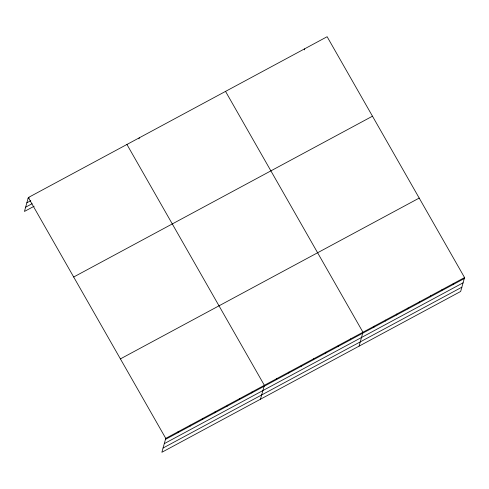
<?xml version="1.0" encoding="UTF-8"?>
<svg xmlns="http://www.w3.org/2000/svg" width="489" height="489" viewBox="0 0 489 489"><rect width="100%" height="100%" fill="white"/><g stroke="black" fill="none" stroke-linecap="round" stroke-linejoin="round"><path stroke-width="0.73" d="M28.331 197.538L165.759 438.376L161.871 452.282L460.669 291.462L464.55 277.55L327.129 36.718L28.331 197.538L24.45 211.45L34.181 206.211M138.98 138.845L139.261 137.837M177.8 432.747L178.082 431.738M190.123 426.115L190.404 425.106M304.268 49.878L304.549 48.869M202.452 419.483L202.733 418.474M214.775 412.844L215.056 411.836M227.098 406.212L227.385 405.204M239.427 399.58L239.708 398.572M251.749 392.948L252.031 391.933M260.472 399.213L264.36 385.301L126.938 144.469M276.401 379.678L276.682 378.669M288.724 373.046L289.011 372.037M301.053 366.408L301.334 365.399M313.376 359.776L313.657 358.767M325.705 353.144L325.986 352.135M338.027 346.512L338.309 345.497M350.35 339.873L350.637 338.865M359.079 346.139L362.96 332.233L225.539 91.4M373.969 327.165L374.25 326.157M385.253 321.09L385.534 320.081M396.542 315.014L396.824 314.005M407.832 308.938L408.113 307.929M419.116 302.862L419.397 301.854M430.406 296.786L430.687 295.778M441.695 290.71L441.977 289.702M452.979 284.635L453.26 283.626M28.05 198.546L29.346 197.849M26.864 202.807L30.758 200.71M25.636 207.189L32.127 203.699M73.68 277.012L372.477 116.193M120.404 358.895L419.201 198.076M165.759 438.376L464.55 277.55M165.471 439.385L464.269 278.559M164.286 443.639L463.077 282.819M163.063 448.028L461.854 287.202"/></g></svg>
